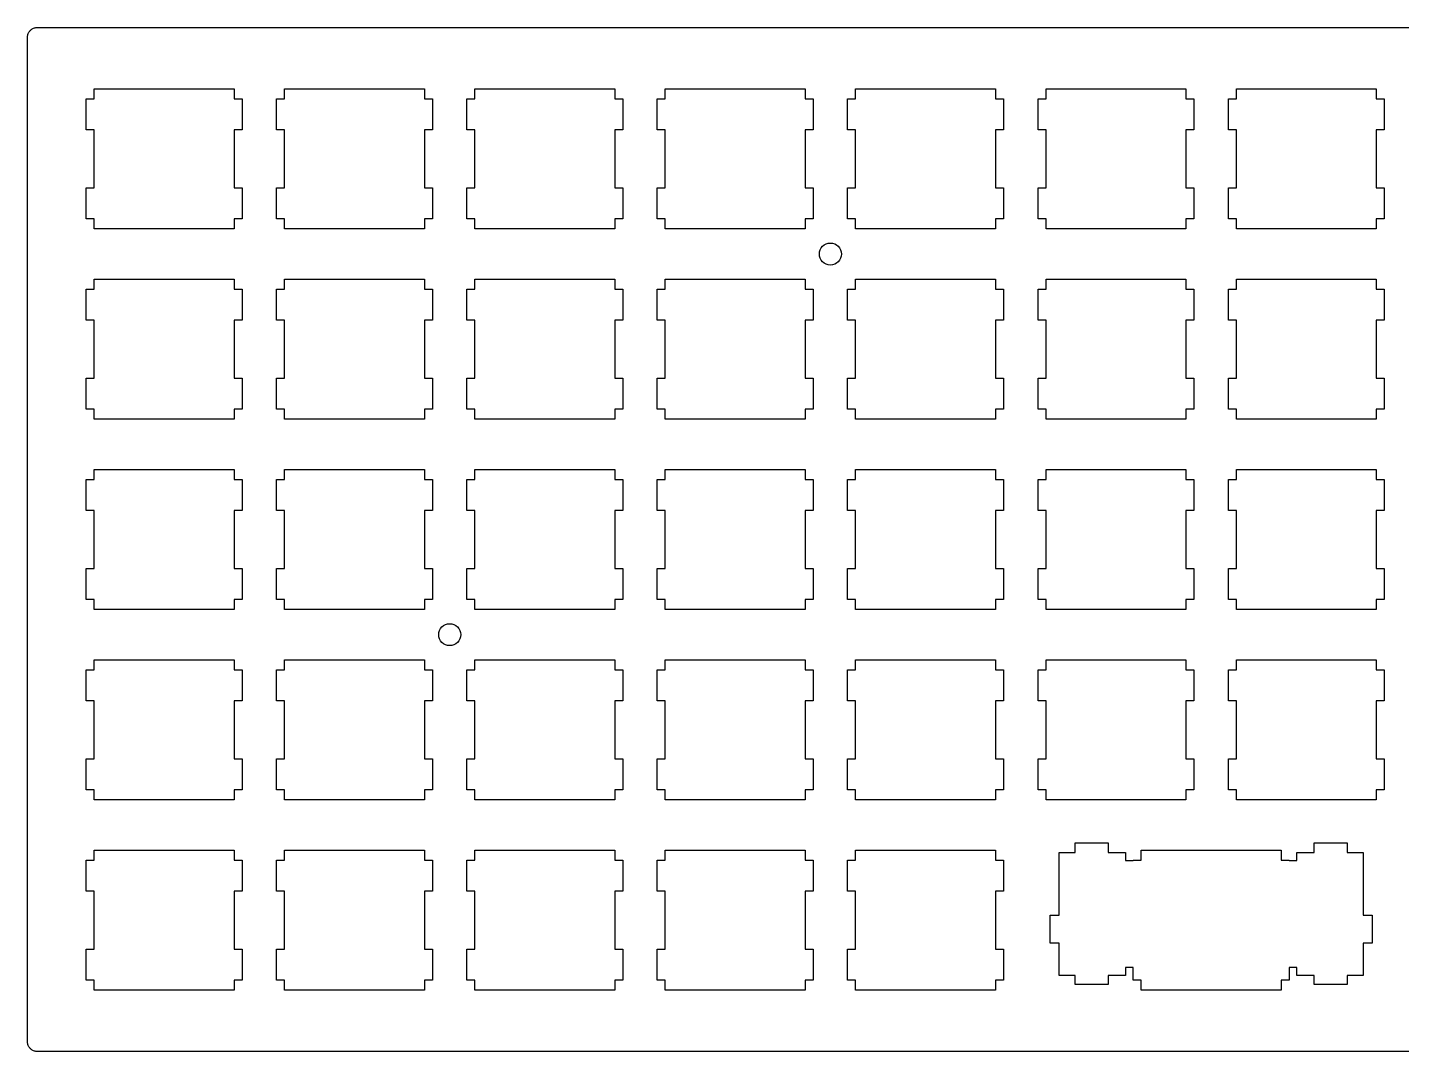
# Model space of a CAD drawing. Extents: x 0 to 275, y 0 to 103.
# Drawn here: x 0.1 to 137.6, y 0.1 to 102.6 of the extents above; entities that cross this region are included whole.
import ezdxf

# ---------------------------------------------------------------- set-up
doc = ezdxf.new("R2010")
doc.units = 0
doc.header["$MEASUREMENT"] = 0

msp = doc.modelspace()

# ---------------------------------------------------------------- linework, layer by layer
at = {"color": 0}
for p, q in [((0.096463, 101.672), (0.106109, 101.75)), ((0.106109, 101.75), (0.121267, 101.826)), ((0.121267, 101.826), (0.143316, 101.903)), ((0.143316, 101.903), (0.169499, 101.976)), ((0.169499, 101.976), (0.202572, 102.048)), ((0.202572, 102.048), (0.241157, 102.115)), ((0.241157, 102.115), (0.285254, 102.181)), ((0.285254, 102.181), (0.333485, 102.242)), ((0.333485, 102.242), (0.38723, 102.3)), ((0.38723, 102.3), (0.445107, 102.354)), ((0.445107, 102.354), (0.505739, 102.402)), ((0.505739, 102.402), (0.571885, 102.446)), ((0.571885, 102.446), (0.63941, 102.485)), ((0.63941, 102.485), (0.711069, 102.518)), ((0.711069, 102.518), (0.784105, 102.544)), ((0.784105, 102.544), (0.861275, 102.566)), ((0.861275, 102.566), (0.937066, 102.581)), ((0.937066, 102.581), (1.01562, 102.591)), ((1.01562, 102.591), (1.09416, 102.593)), ((1.09416, 102.593), (274.093, 102.593)), ((0.093707, 101.593), (0.096463, 101.672)), ((0.093707, 1.09416), (0.093707, 101.593)), ((6.76892, 95.443), (6.76892, 96.4434)), ((6.76892, 96.4434), (20.7684, 96.4434)), ((20.7684, 96.4434), (20.7684, 95.443)), ((25.8189, 95.443), (25.8189, 96.4434)), ((25.8189, 96.4434), (39.8184, 96.4434)), ((39.8184, 96.4434), (39.8184, 95.443)), ((44.8691, 95.443), (44.8691, 96.4434)), ((44.8691, 96.4434), (58.8684, 96.4434)), ((58.8684, 96.4434), (58.8684, 95.443)), ((63.9191, 95.443), (63.9191, 96.4434)), ((63.9191, 96.4434), (77.9184, 96.4434)), ((77.9184, 96.4434), (77.9184, 95.443)), ((82.9691, 95.443), (82.9691, 96.4434)), ((82.9691, 96.4434), (96.9684, 96.4434)), ((96.9684, 96.4434), (96.9684, 95.443)), ((102.019, 95.443), (102.019, 96.4434)), ((102.019, 96.4434), (116.018, 96.4434)), ((116.018, 96.4434), (116.018, 95.443)), ((121.069, 95.443), (121.069, 96.4434)), ((121.069, 96.4434), (135.068, 96.4434)), ((135.068, 96.4434), (135.068, 95.443)), ((5.96829, 92.3438), (5.96829, 95.443)), ((5.96829, 95.443), (6.76892, 95.443)), ((20.7684, 95.443), (21.569, 95.443)), ((21.569, 95.443), (21.569, 92.3438)), ((25.0183, 92.3438), (25.0183, 95.443)), ((25.0183, 95.443), (25.8189, 95.443)), ((39.8184, 95.443), (40.6192, 95.443)), ((40.6192, 95.443), (40.6192, 92.3438)), ((44.0683, 92.3438), (44.0683, 95.443)), ((44.0683, 95.443), (44.8691, 95.443)), ((58.8684, 95.443), (59.6692, 95.443)), ((59.6692, 95.443), (59.6692, 92.3438)), ((63.1183, 92.3438), (63.1183, 95.443)), ((63.1183, 95.443), (63.9191, 95.443)), ((77.9184, 95.443), (78.7192, 95.443)), ((78.7192, 95.443), (78.7192, 92.3438)), ((82.1683, 92.3438), (82.1683, 95.443)), ((82.1683, 95.443), (82.9691, 95.443)), ((96.9684, 95.443), (97.7692, 95.443)), ((97.7692, 95.443), (97.7692, 92.3438)), ((101.218, 92.3438), (101.218, 95.443)), ((101.218, 95.443), (102.019, 95.443)), ((116.018, 95.443), (116.819, 95.443)), ((116.819, 95.443), (116.819, 92.3438)), ((120.268, 92.3438), (120.268, 95.443)), ((120.268, 95.443), (121.069, 95.443)), ((135.068, 95.443), (135.869, 95.443)), ((135.869, 95.443), (135.869, 92.3438)), ((6.76892, 92.3438), (5.96829, 92.3438)), ((6.76892, 86.5434), (6.76892, 92.3438)), ((21.569, 92.3438), (20.7684, 92.3438)), ((20.7684, 92.3438), (20.7684, 86.5434)), ((25.8189, 92.3438), (25.0183, 92.3438)), ((25.8189, 86.5434), (25.8189, 92.3438)), ((40.6192, 92.3438), (39.8184, 92.3438)), ((39.8184, 92.3438), (39.8184, 86.5434)), ((44.8691, 92.3438), (44.0683, 92.3438)), ((44.8691, 86.5434), (44.8691, 92.3438)), ((59.6692, 92.3438), (58.8684, 92.3438)), ((58.8684, 92.3438), (58.8684, 86.5434)), ((63.9191, 92.3438), (63.1183, 92.3438)), ((63.9191, 86.5434), (63.9191, 92.3438)), ((78.7192, 92.3438), (77.9184, 92.3438)), ((77.9184, 92.3438), (77.9184, 86.5434)), ((82.9691, 92.3438), (82.1683, 92.3438)), ((82.9691, 86.5434), (82.9691, 92.3438)), ((97.7692, 92.3438), (96.9684, 92.3438)), ((96.9684, 92.3438), (96.9684, 86.5434)), ((102.019, 92.3438), (101.218, 92.3438)), ((102.019, 86.5434), (102.019, 92.3438)), ((116.819, 92.3438), (116.018, 92.3438)), ((116.018, 92.3438), (116.018, 86.5434)), ((121.069, 92.3438), (120.268, 92.3438)), ((121.069, 86.5434), (121.069, 92.3438)), ((135.869, 92.3438), (135.068, 92.3438)), ((135.068, 92.3438), (135.068, 86.5434)), ((5.96829, 83.4429), (5.96829, 86.5434)), ((5.96829, 86.5434), (6.76892, 86.5434)), ((20.7684, 86.5434), (21.569, 86.5434)), ((21.569, 86.5434), (21.569, 83.4429)), ((25.0183, 83.4429), (25.0183, 86.5434)), ((25.0183, 86.5434), (25.8189, 86.5434)), ((39.8184, 86.5434), (40.6192, 86.5434)), ((40.6192, 86.5434), (40.6192, 83.4429)), ((44.0683, 83.4429), (44.0683, 86.5434)), ((44.0683, 86.5434), (44.8691, 86.5434)), ((58.8684, 86.5434), (59.6692, 86.5434)), ((59.6692, 86.5434), (59.6692, 83.4429)), ((63.1183, 83.4429), (63.1183, 86.5434)), ((63.1183, 86.5434), (63.9191, 86.5434)), ((77.9184, 86.5434), (78.7192, 86.5434)), ((78.7192, 86.5434), (78.7192, 83.4429)), ((82.1683, 83.4429), (82.1683, 86.5434)), ((82.1683, 86.5434), (82.9691, 86.5434)), ((96.9684, 86.5434), (97.7692, 86.5434)), ((97.7692, 86.5434), (97.7692, 83.4429)), ((101.218, 83.4429), (101.218, 86.5434)), ((101.218, 86.5434), (102.019, 86.5434)), ((116.018, 86.5434), (116.819, 86.5434)), ((116.819, 86.5434), (116.819, 83.4429)), ((120.268, 83.4429), (120.268, 86.5434)), ((120.268, 86.5434), (121.069, 86.5434)), ((135.068, 86.5434), (135.869, 86.5434)), ((135.869, 86.5434), (135.869, 83.4429)), ((6.76892, 83.4429), (5.96829, 83.4429)), ((6.76892, 82.4438), (6.76892, 83.4429)), ((20.7684, 83.4429), (20.7684, 82.4438)), ((21.569, 83.4429), (20.7684, 83.4429)), ((25.8189, 83.4429), (25.0183, 83.4429)), ((25.8189, 82.4438), (25.8189, 83.4429)), ((39.8184, 83.4429), (39.8184, 82.4438)), ((40.6192, 83.4429), (39.8184, 83.4429)), ((44.8691, 83.4429), (44.0683, 83.4429)), ((44.8691, 82.4438), (44.8691, 83.4429)), ((58.8684, 83.4429), (58.8684, 82.4438)), ((59.6692, 83.4429), (58.8684, 83.4429)), ((63.9191, 83.4429), (63.1183, 83.4429)), ((63.9191, 82.4438), (63.9191, 83.4429)), ((77.9184, 83.4429), (77.9184, 82.4438)), ((78.7192, 83.4429), (77.9184, 83.4429)), ((82.9691, 83.4429), (82.1683, 83.4429)), ((82.9691, 82.4438), (82.9691, 83.4429)), ((96.9684, 83.4429), (96.9684, 82.4438)), ((97.7692, 83.4429), (96.9684, 83.4429)), ((102.019, 83.4429), (101.218, 83.4429)), ((102.019, 82.4438), (102.019, 83.4429)), ((116.018, 83.4429), (116.018, 82.4438)), ((116.819, 83.4429), (116.018, 83.4429)), ((121.069, 83.4429), (120.268, 83.4429)), ((121.069, 82.4438), (121.069, 83.4429)), ((135.068, 83.4429), (135.068, 82.4438)), ((135.869, 83.4429), (135.068, 83.4429)), ((20.7684, 82.4438), (6.76892, 82.4438)), ((39.8184, 82.4438), (25.8189, 82.4438)), ((58.8684, 82.4438), (44.8691, 82.4438)), ((77.9184, 82.4438), (63.9191, 82.4438)), ((96.9684, 82.4438), (82.9691, 82.4438)), ((116.018, 82.4438), (102.019, 82.4438)), ((135.068, 82.4438), (121.069, 82.4438)), ((6.76892, 76.393), (6.76892, 77.3934)), ((6.76892, 77.3934), (20.7684, 77.3934)), ((20.7684, 77.3934), (20.7684, 76.393)), ((25.8189, 76.393), (25.8189, 77.3934)), ((25.8189, 77.3934), (39.8184, 77.3934)), ((39.8184, 77.3934), (39.8184, 76.393)), ((44.8691, 76.393), (44.8691, 77.3934)), ((44.8691, 77.3934), (58.8684, 77.3934)), ((58.8684, 77.3934), (58.8684, 76.393)), ((63.9191, 76.393), (63.9191, 77.3934)), ((63.9191, 77.3934), (77.9184, 77.3934)), ((77.9184, 77.3934), (77.9184, 76.393)), ((82.9691, 76.393), (82.9691, 77.3934)), ((82.9691, 77.3934), (96.9684, 77.3934)), ((96.9684, 77.3934), (96.9684, 76.393)), ((102.019, 76.393), (102.019, 77.3934)), ((102.019, 77.3934), (116.018, 77.3934)), ((116.018, 77.3934), (116.018, 76.393)), ((121.069, 76.393), (121.069, 77.3934)), ((121.069, 77.3934), (135.068, 77.3934)), ((135.068, 77.3934), (135.068, 76.393)), ((5.96829, 73.2938), (5.96829, 76.393)), ((5.96829, 76.393), (6.76892, 76.393)), ((20.7684, 76.393), (21.569, 76.393)), ((21.569, 76.393), (21.569, 73.2938)), ((25.0183, 73.2938), (25.0183, 76.393)), ((25.0183, 76.393), (25.8189, 76.393)), ((39.8184, 76.393), (40.6192, 76.393)), ((40.6192, 76.393), (40.6192, 73.2938)), ((44.0683, 73.2938), (44.0683, 76.393)), ((44.0683, 76.393), (44.8691, 76.393)), ((58.8684, 76.393), (59.6692, 76.393)), ((59.6692, 76.393), (59.6692, 73.2938)), ((63.1183, 73.2938), (63.1183, 76.393)), ((63.1183, 76.393), (63.9191, 76.393)), ((77.9184, 76.393), (78.7192, 76.393)), ((78.7192, 76.393), (78.7192, 73.2938)), ((82.1683, 73.2938), (82.1683, 76.393)), ((82.1683, 76.393), (82.9691, 76.393)), ((96.9684, 76.393), (97.7692, 76.393)), ((97.7692, 76.393), (97.7692, 73.2938)), ((101.218, 73.2938), (101.218, 76.393)), ((101.218, 76.393), (102.019, 76.393)), ((116.018, 76.393), (116.819, 76.393)), ((116.819, 76.393), (116.819, 73.2938)), ((120.268, 73.2938), (120.268, 76.393)), ((120.268, 76.393), (121.069, 76.393)), ((135.068, 76.393), (135.869, 76.393)), ((135.869, 76.393), (135.869, 73.2938)), ((6.76892, 73.2938), (5.96829, 73.2938)), ((6.76892, 67.4934), (6.76892, 73.2938)), ((21.569, 73.2938), (20.7684, 73.2938)), ((20.7684, 73.2938), (20.7684, 67.4934)), ((25.8189, 73.2938), (25.0183, 73.2938)), ((25.8189, 67.4934), (25.8189, 73.2938)), ((40.6192, 73.2938), (39.8184, 73.2938)), ((39.8184, 73.2938), (39.8184, 67.4934)), ((44.8691, 73.2938), (44.0683, 73.2938)), ((44.8691, 67.4934), (44.8691, 73.2938)), ((59.6692, 73.2938), (58.8684, 73.2938)), ((58.8684, 73.2938), (58.8684, 67.4934)), ((63.9191, 73.2938), (63.1183, 73.2938)), ((63.9191, 67.4934), (63.9191, 73.2938)), ((78.7192, 73.2938), (77.9184, 73.2938)), ((77.9184, 73.2938), (77.9184, 67.4934)), ((82.9691, 73.2938), (82.1683, 73.2938)), ((82.9691, 67.4934), (82.9691, 73.2938)), ((97.7692, 73.2938), (96.9684, 73.2938)), ((96.9684, 73.2938), (96.9684, 67.4934)), ((102.019, 73.2938), (101.218, 73.2938)), ((102.019, 67.4934), (102.019, 73.2938)), ((116.819, 73.2938), (116.018, 73.2938)), ((116.018, 73.2938), (116.018, 67.4934)), ((121.069, 73.2938), (120.268, 73.2938)), ((121.069, 67.4934), (121.069, 73.2938)), ((135.869, 73.2938), (135.068, 73.2938)), ((135.068, 73.2938), (135.068, 67.4934)), ((5.96829, 64.3929), (5.96829, 67.4934)), ((5.96829, 67.4934), (6.76892, 67.4934)), ((20.7684, 67.4934), (21.569, 67.4934)), ((21.569, 67.4934), (21.569, 64.3929)), ((25.0183, 64.3929), (25.0183, 67.4934)), ((25.0183, 67.4934), (25.8189, 67.4934)), ((39.8184, 67.4934), (40.6192, 67.4934)), ((40.6192, 67.4934), (40.6192, 64.3929)), ((44.0683, 64.3929), (44.0683, 67.4934)), ((44.0683, 67.4934), (44.8691, 67.4934)), ((58.8684, 67.4934), (59.6692, 67.4934)), ((59.6692, 67.4934), (59.6692, 64.3929)), ((63.1183, 64.3929), (63.1183, 67.4934)), ((63.1183, 67.4934), (63.9191, 67.4934)), ((77.9184, 67.4934), (78.7192, 67.4934)), ((78.7192, 67.4934), (78.7192, 64.3929)), ((82.1683, 64.3929), (82.1683, 67.4934)), ((82.1683, 67.4934), (82.9691, 67.4934)), ((96.9684, 67.4934), (97.7692, 67.4934)), ((97.7692, 67.4934), (97.7692, 64.3929)), ((101.218, 64.3929), (101.218, 67.4934)), ((101.218, 67.4934), (102.019, 67.4934)), ((116.018, 67.4934), (116.819, 67.4934)), ((116.819, 67.4934), (116.819, 64.3929)), ((120.268, 64.3929), (120.268, 67.4934)), ((120.268, 67.4934), (121.069, 67.4934)), ((135.068, 67.4934), (135.869, 67.4934)), ((135.869, 67.4934), (135.869, 64.3929)), ((6.76892, 64.3929), (5.96829, 64.3929)), ((6.76892, 63.3938), (6.76892, 64.3929)), ((20.7684, 63.3938), (6.76892, 63.3938)), ((20.7684, 64.3929), (20.7684, 63.3938)), ((21.569, 64.3929), (20.7684, 64.3929)), ((25.8189, 64.3929), (25.0183, 64.3929)), ((25.8189, 63.3938), (25.8189, 64.3929)), ((39.8184, 63.3938), (25.8189, 63.3938)), ((39.8184, 64.3929), (39.8184, 63.3938)), ((40.6192, 64.3929), (39.8184, 64.3929)), ((44.8691, 64.3929), (44.0683, 64.3929)), ((44.8691, 63.3938), (44.8691, 64.3929)), ((58.8684, 63.3938), (44.8691, 63.3938)), ((58.8684, 64.3929), (58.8684, 63.3938)), ((59.6692, 64.3929), (58.8684, 64.3929)), ((63.9191, 64.3929), (63.1183, 64.3929)), ((63.9191, 63.3938), (63.9191, 64.3929)), ((77.9184, 63.3938), (63.9191, 63.3938)), ((77.9184, 64.3929), (77.9184, 63.3938)), ((78.7192, 64.3929), (77.9184, 64.3929)), ((82.9691, 64.3929), (82.1683, 64.3929)), ((82.9691, 63.3938), (82.9691, 64.3929)), ((96.9684, 63.3938), (82.9691, 63.3938)), ((96.9684, 64.3929), (96.9684, 63.3938)), ((97.7692, 64.3929), (96.9684, 64.3929)), ((102.019, 64.3929), (101.218, 64.3929)), ((102.019, 63.3938), (102.019, 64.3929)), ((116.018, 63.3938), (102.019, 63.3938)), ((116.018, 64.3929), (116.018, 63.3938)), ((116.819, 64.3929), (116.018, 64.3929)), ((121.069, 64.3929), (120.268, 64.3929)), ((121.069, 63.3938), (121.069, 64.3929)), ((135.068, 63.3938), (121.069, 63.3938)), ((135.068, 64.3929), (135.068, 63.3938)), ((135.869, 64.3929), (135.068, 64.3929)), ((6.76892, 57.343), (6.76892, 58.3434)), ((6.76892, 58.3434), (20.7684, 58.3434)), ((20.7684, 58.3434), (20.7684, 57.343)), ((25.8189, 57.343), (25.8189, 58.3434)), ((25.8189, 58.3434), (39.8184, 58.3434)), ((39.8184, 58.3434), (39.8184, 57.343)), ((44.8691, 57.343), (44.8691, 58.3434)), ((44.8691, 58.3434), (58.8684, 58.3434)), ((58.8684, 58.3434), (58.8684, 57.343)), ((63.9191, 57.343), (63.9191, 58.3434)), ((63.9191, 58.3434), (77.9184, 58.3434)), ((77.9184, 58.3434), (77.9184, 57.343)), ((82.9691, 57.343), (82.9691, 58.3434)), ((82.9691, 58.3434), (96.9684, 58.3434)), ((96.9684, 58.3434), (96.9684, 57.343)), ((102.019, 57.343), (102.019, 58.3434)), ((102.019, 58.3434), (116.018, 58.3434)), ((116.018, 58.3434), (116.018, 57.343)), ((121.069, 57.343), (121.069, 58.3434)), ((121.069, 58.3434), (135.068, 58.3434)), ((135.068, 58.3434), (135.068, 57.343)), ((5.96829, 54.2438), (5.96829, 57.343)), ((5.96829, 57.343), (6.76892, 57.343)), ((20.7684, 57.343), (21.569, 57.343)), ((21.569, 57.343), (21.569, 54.2438)), ((25.0183, 54.2438), (25.0183, 57.343)), ((25.0183, 57.343), (25.8189, 57.343)), ((39.8184, 57.343), (40.6192, 57.343)), ((40.6192, 57.343), (40.6192, 54.2438)), ((44.0683, 54.2438), (44.0683, 57.343)), ((44.0683, 57.343), (44.8691, 57.343)), ((58.8684, 57.343), (59.6692, 57.343)), ((59.6692, 57.343), (59.6692, 54.2438)), ((63.1183, 54.2438), (63.1183, 57.343)), ((63.1183, 57.343), (63.9191, 57.343)), ((77.9184, 57.343), (78.7192, 57.343)), ((78.7192, 57.343), (78.7192, 54.2438)), ((82.1683, 54.2438), (82.1683, 57.343)), ((82.1683, 57.343), (82.9691, 57.343)), ((96.9684, 57.343), (97.7692, 57.343)), ((97.7692, 57.343), (97.7692, 54.2438)), ((101.218, 54.2438), (101.218, 57.343)), ((101.218, 57.343), (102.019, 57.343)), ((116.018, 57.343), (116.819, 57.343)), ((116.819, 57.343), (116.819, 54.2438)), ((120.268, 54.2438), (120.268, 57.343)), ((120.268, 57.343), (121.069, 57.343)), ((135.068, 57.343), (135.869, 57.343)), ((135.869, 57.343), (135.869, 54.2438)), ((6.76892, 54.2438), (5.96829, 54.2438)), ((6.76892, 48.4434), (6.76892, 54.2438)), ((21.569, 54.2438), (20.7684, 54.2438)), ((20.7684, 54.2438), (20.7684, 48.4434)), ((25.8189, 54.2438), (25.0183, 54.2438)), ((25.8189, 48.4434), (25.8189, 54.2438)), ((40.6192, 54.2438), (39.8184, 54.2438)), ((39.8184, 54.2438), (39.8184, 48.4434)), ((44.8691, 54.2438), (44.0683, 54.2438)), ((44.8691, 48.4434), (44.8691, 54.2438)), ((59.6692, 54.2438), (58.8684, 54.2438)), ((58.8684, 54.2438), (58.8684, 48.4434)), ((63.9191, 54.2438), (63.1183, 54.2438)), ((63.9191, 48.4434), (63.9191, 54.2438)), ((78.7192, 54.2438), (77.9184, 54.2438)), ((77.9184, 54.2438), (77.9184, 48.4434)), ((82.9691, 54.2438), (82.1683, 54.2438)), ((82.9691, 48.4434), (82.9691, 54.2438)), ((97.7692, 54.2438), (96.9684, 54.2438)), ((96.9684, 54.2438), (96.9684, 48.4434)), ((102.019, 54.2438), (101.218, 54.2438)), ((102.019, 48.4434), (102.019, 54.2438)), ((116.819, 54.2438), (116.018, 54.2438)), ((116.018, 54.2438), (116.018, 48.4434)), ((121.069, 54.2438), (120.268, 54.2438)), ((121.069, 48.4434), (121.069, 54.2438)), ((135.869, 54.2438), (135.068, 54.2438)), ((135.068, 54.2438), (135.068, 48.4434)), ((5.96829, 45.3429), (5.96829, 48.4434)), ((5.96829, 48.4434), (6.76892, 48.4434)), ((20.7684, 48.4434), (21.569, 48.4434)), ((21.569, 48.4434), (21.569, 45.3429)), ((25.0183, 45.3429), (25.0183, 48.4434)), ((25.0183, 48.4434), (25.8189, 48.4434)), ((39.8184, 48.4434), (40.6192, 48.4434)), ((40.6192, 48.4434), (40.6192, 45.3429)), ((44.0683, 45.3429), (44.0683, 48.4434)), ((44.0683, 48.4434), (44.8691, 48.4434)), ((58.8684, 48.4434), (59.6692, 48.4434)), ((59.6692, 48.4434), (59.6692, 45.3429)), ((63.1183, 45.3429), (63.1183, 48.4434)), ((63.1183, 48.4434), (63.9191, 48.4434)), ((77.9184, 48.4434), (78.7192, 48.4434)), ((78.7192, 48.4434), (78.7192, 45.3429)), ((82.1683, 45.3429), (82.1683, 48.4434)), ((82.1683, 48.4434), (82.9691, 48.4434)), ((96.9684, 48.4434), (97.7692, 48.4434)), ((97.7692, 48.4434), (97.7692, 45.3429)), ((101.218, 45.3429), (101.218, 48.4434)), ((101.218, 48.4434), (102.019, 48.4434)), ((116.018, 48.4434), (116.819, 48.4434)), ((116.819, 48.4434), (116.819, 45.3429)), ((120.268, 45.3429), (120.268, 48.4434)), ((120.268, 48.4434), (121.069, 48.4434)), ((135.068, 48.4434), (135.869, 48.4434)), ((135.869, 48.4434), (135.869, 45.3429)), ((6.76892, 45.3429), (5.96829, 45.3429)), ((6.76892, 44.3438), (6.76892, 45.3429)), ((20.7684, 44.3438), (6.76892, 44.3438)), ((20.7684, 45.3429), (20.7684, 44.3438)), ((21.569, 45.3429), (20.7684, 45.3429)), ((25.8189, 45.3429), (25.0183, 45.3429)), ((25.8189, 44.3438), (25.8189, 45.3429)), ((39.8184, 44.3438), (25.8189, 44.3438)), ((39.8184, 45.3429), (39.8184, 44.3438)), ((40.6192, 45.3429), (39.8184, 45.3429)), ((44.8691, 45.3429), (44.0683, 45.3429)), ((44.8691, 44.3438), (44.8691, 45.3429)), ((58.8684, 44.3438), (44.8691, 44.3438)), ((58.8684, 45.3429), (58.8684, 44.3438)), ((59.6692, 45.3429), (58.8684, 45.3429)), ((63.9191, 45.3429), (63.1183, 45.3429)), ((63.9191, 44.3438), (63.9191, 45.3429)), ((77.9184, 44.3438), (63.9191, 44.3438)), ((77.9184, 45.3429), (77.9184, 44.3438)), ((78.7192, 45.3429), (77.9184, 45.3429)), ((82.9691, 45.3429), (82.1683, 45.3429)), ((82.9691, 44.3438), (82.9691, 45.3429)), ((96.9684, 44.3438), (82.9691, 44.3438)), ((96.9684, 45.3429), (96.9684, 44.3438)), ((97.7692, 45.3429), (96.9684, 45.3429)), ((102.019, 45.3429), (101.218, 45.3429)), ((102.019, 44.3438), (102.019, 45.3429)), ((116.018, 44.3438), (102.019, 44.3438)), ((116.018, 45.3429), (116.018, 44.3438)), ((116.819, 45.3429), (116.018, 45.3429)), ((121.069, 45.3429), (120.268, 45.3429)), ((121.069, 44.3438), (121.069, 45.3429)), ((135.068, 44.3438), (121.069, 44.3438)), ((135.068, 45.3429), (135.068, 44.3438)), ((135.869, 45.3429), (135.068, 45.3429)), ((6.76892, 38.293), (6.76892, 39.2934)), ((6.76892, 39.2934), (20.7684, 39.2934)), ((20.7684, 39.2934), (20.7684, 38.293)), ((25.8189, 38.293), (25.8189, 39.2934)), ((25.8189, 39.2934), (39.8184, 39.2934)), ((39.8184, 39.2934), (39.8184, 38.293)), ((44.8691, 38.293), (44.8691, 39.2934)), ((44.8691, 39.2934), (58.8684, 39.2934)), ((58.8684, 39.2934), (58.8684, 38.293)), ((63.9191, 38.293), (63.9191, 39.2934)), ((63.9191, 39.2934), (77.9184, 39.2934)), ((77.9184, 39.2934), (77.9184, 38.293)), ((82.9691, 38.293), (82.9691, 39.2934)), ((82.9691, 39.2934), (96.9684, 39.2934)), ((96.9684, 39.2934), (96.9684, 38.293)), ((102.019, 38.293), (102.019, 39.2934)), ((102.019, 39.2934), (116.018, 39.2934)), ((116.018, 39.2934), (116.018, 38.293)), ((121.069, 38.293), (121.069, 39.2934)), ((121.069, 39.2934), (135.068, 39.2934)), ((135.068, 39.2934), (135.068, 38.293)), ((5.96829, 35.1937), (5.96829, 38.293)), ((5.96829, 38.293), (6.76892, 38.293)), ((20.7684, 38.293), (21.569, 38.293)), ((21.569, 38.293), (21.569, 35.1937)), ((25.0183, 35.1937), (25.0183, 38.293)), ((25.0183, 38.293), (25.8189, 38.293)), ((39.8184, 38.293), (40.6192, 38.293)), ((40.6192, 38.293), (40.6192, 35.1937)), ((44.0683, 35.1937), (44.0683, 38.293)), ((44.0683, 38.293), (44.8691, 38.293)), ((58.8684, 38.293), (59.6692, 38.293)), ((59.6692, 38.293), (59.6692, 35.1937)), ((63.1183, 35.1937), (63.1183, 38.293)), ((63.1183, 38.293), (63.9191, 38.293)), ((77.9184, 38.293), (78.7192, 38.293)), ((78.7192, 38.293), (78.7192, 35.1937)), ((82.1683, 35.1937), (82.1683, 38.293)), ((82.1683, 38.293), (82.9691, 38.293)), ((96.9684, 38.293), (97.7692, 38.293)), ((97.7692, 38.293), (97.7692, 35.1937)), ((101.218, 35.1937), (101.218, 38.293)), ((101.218, 38.293), (102.019, 38.293)), ((116.018, 38.293), (116.819, 38.293)), ((116.819, 38.293), (116.819, 35.1937)), ((120.268, 35.1937), (120.268, 38.293)), ((120.268, 38.293), (121.069, 38.293)), ((135.068, 38.293), (135.869, 38.293)), ((135.869, 38.293), (135.869, 35.1937)), ((6.76892, 35.1937), (5.96829, 35.1937)), ((6.76892, 29.3935), (6.76892, 35.1937)), ((21.569, 35.1937), (20.7684, 35.1937)), ((20.7684, 35.1937), (20.7684, 29.3935)), ((25.8189, 35.1937), (25.0183, 35.1937)), ((25.8189, 29.3935), (25.8189, 35.1937)), ((40.6192, 35.1937), (39.8184, 35.1937)), ((39.8184, 35.1937), (39.8184, 29.3935)), ((44.8691, 35.1937), (44.0683, 35.1937)), ((44.8691, 29.3935), (44.8691, 35.1937)), ((59.6692, 35.1937), (58.8684, 35.1937)), ((58.8684, 35.1937), (58.8684, 29.3935)), ((63.9191, 35.1937), (63.1183, 35.1937)), ((63.9191, 29.3935), (63.9191, 35.1937)), ((78.7192, 35.1937), (77.9184, 35.1937)), ((77.9184, 35.1937), (77.9184, 29.3935)), ((82.9691, 35.1937), (82.1683, 35.1937)), ((82.9691, 29.3935), (82.9691, 35.1937)), ((97.7692, 35.1937), (96.9684, 35.1937)), ((96.9684, 35.1937), (96.9684, 29.3935)), ((102.019, 35.1937), (101.218, 35.1937)), ((102.019, 29.3935), (102.019, 35.1937)), ((116.819, 35.1937), (116.018, 35.1937)), ((116.018, 35.1937), (116.018, 29.3935)), ((121.069, 35.1937), (120.268, 35.1937)), ((121.069, 29.3935), (121.069, 35.1937)), ((135.869, 35.1937), (135.068, 35.1937)), ((135.068, 35.1937), (135.068, 29.3935)), ((5.96829, 26.293), (5.96829, 29.3935)), ((5.96829, 29.3935), (6.76892, 29.3935)), ((20.7684, 29.3935), (21.569, 29.3935)), ((21.569, 29.3935), (21.569, 26.293)), ((25.0183, 26.293), (25.0183, 29.3935)), ((25.0183, 29.3935), (25.8189, 29.3935)), ((39.8184, 29.3935), (40.6192, 29.3935)), ((40.6192, 29.3935), (40.6192, 26.293)), ((44.0683, 26.293), (44.0683, 29.3935)), ((44.0683, 29.3935), (44.8691, 29.3935)), ((58.8684, 29.3935), (59.6692, 29.3935)), ((59.6692, 29.3935), (59.6692, 26.293)), ((63.1183, 26.293), (63.1183, 29.3935)), ((63.1183, 29.3935), (63.9191, 29.3935)), ((77.9184, 29.3935), (78.7192, 29.3935)), ((78.7192, 29.3935), (78.7192, 26.293)), ((82.1683, 26.293), (82.1683, 29.3935)), ((82.1683, 29.3935), (82.9691, 29.3935)), ((96.9684, 29.3935), (97.7692, 29.3935)), ((97.7692, 29.3935), (97.7692, 26.293)), ((101.218, 26.293), (101.218, 29.3935)), ((101.218, 29.3935), (102.019, 29.3935)), ((116.018, 29.3935), (116.819, 29.3935)), ((116.819, 29.3935), (116.819, 26.293)), ((120.268, 26.293), (120.268, 29.3935)), ((120.268, 29.3935), (121.069, 29.3935)), ((135.068, 29.3935), (135.869, 29.3935)), ((135.869, 29.3935), (135.869, 26.293)), ((6.76892, 26.293), (5.96829, 26.293)), ((6.76892, 25.2939), (6.76892, 26.293)), ((20.7684, 26.293), (20.7684, 25.2939)), ((21.569, 26.293), (20.7684, 26.293)), ((25.8189, 26.293), (25.0183, 26.293)), ((25.8189, 25.2939), (25.8189, 26.293)), ((39.8184, 26.293), (39.8184, 25.2939)), ((40.6192, 26.293), (39.8184, 26.293)), ((44.8691, 26.293), (44.0683, 26.293)), ((44.8691, 25.2939), (44.8691, 26.293)), ((58.8684, 26.293), (58.8684, 25.2939)), ((59.6692, 26.293), (58.8684, 26.293)), ((63.9191, 26.293), (63.1183, 26.293)), ((63.9191, 25.2939), (63.9191, 26.293)), ((77.9184, 26.293), (77.9184, 25.2939)), ((78.7192, 26.293), (77.9184, 26.293)), ((82.9691, 26.293), (82.1683, 26.293)), ((82.9691, 25.2939), (82.9691, 26.293)), ((96.9684, 26.293), (96.9684, 25.2939)), ((97.7692, 26.293), (96.9684, 26.293)), ((102.019, 26.293), (101.218, 26.293)), ((102.019, 25.2939), (102.019, 26.293)), ((116.018, 26.293), (116.018, 25.2939)), ((116.819, 26.293), (116.018, 26.293)), ((121.069, 26.293), (120.268, 26.293)), ((121.069, 25.2939), (121.069, 26.293)), ((135.068, 26.293), (135.068, 25.2939)), ((135.869, 26.293), (135.068, 26.293)), ((20.7684, 25.2939), (6.76892, 25.2939)), ((39.8184, 25.2939), (25.8189, 25.2939)), ((58.8684, 25.2939), (44.8691, 25.2939)), ((77.9184, 25.2939), (63.9191, 25.2939)), ((96.9684, 25.2939), (82.9691, 25.2939)), ((116.018, 25.2939), (102.019, 25.2939)), ((135.068, 25.2939), (121.069, 25.2939)), ((104.94325, 20.01185), (104.94325, 20.99303)), ((104.94325, 20.99303), (108.24325, 20.99303)), ((108.24325, 20.99303), (108.24325, 20.01185)), ((128.84325, 20.01185), (128.84325, 20.99303)), ((128.84325, 20.99303), (132.14425, 20.99303)), ((132.14425, 20.99303), (132.14425, 20.01185)), ((6.76892, 19.2429), (6.76892, 20.2434)), ((6.76892, 20.2434), (20.7684, 20.2434)), ((20.7684, 20.2434), (20.7684, 19.2429)), ((25.8189, 19.2429), (25.8189, 20.2434)), ((25.8189, 20.2434), (39.8184, 20.2434)), ((39.8184, 20.2434), (39.8184, 19.2429)), ((44.8691, 19.2429), (44.8691, 20.2434)), ((44.8691, 20.2434), (58.8684, 20.2434)), ((58.8684, 20.2434), (58.8684, 19.2429)), ((63.9191, 19.2429), (63.9191, 20.2434)), ((63.9191, 20.2434), (77.9184, 20.2434)), ((77.9184, 20.2434), (77.9184, 19.2429)), ((82.9691, 19.2429), (82.9691, 20.2434)), ((82.9691, 20.2434), (96.9684, 20.2434)), ((96.9684, 20.2434), (96.9684, 19.2429)), ((103.31825, 13.74179), (103.31825, 20.01185)), ((103.31825, 20.01185), (104.94325, 20.01185)), ((108.24325, 20.01185), (109.96825, 20.01185)), ((109.96825, 20.01185), (109.96825, 19.2126)), ((111.54425, 19.2429), (111.54425, 20.24201)), ((111.54425, 20.24201), (125.54325, 20.24201)), ((125.54325, 20.24201), (125.54325, 19.2429)), ((127.11825, 19.2126), (127.11825, 20.01185)), ((127.11825, 20.01185), (128.84325, 20.01185)), ((132.14425, 20.01185), (133.76925, 20.01185)), ((133.76925, 20.01185), (133.76925, 13.74179)), ((5.96829, 16.1437), (5.96829, 19.2429)), ((5.96829, 19.2429), (6.76892, 19.2429)), ((20.7684, 19.2429), (21.569, 19.2429)), ((21.569, 19.2429), (21.569, 16.1437)), ((25.0183, 16.1437), (25.0183, 19.2429)), ((25.0183, 19.2429), (25.8189, 19.2429)), ((39.8184, 19.2429), (40.6192, 19.2429)), ((40.6192, 19.2429), (40.6192, 16.1437)), ((44.0683, 16.1437), (44.0683, 19.2429)), ((44.0683, 19.2429), (44.8691, 19.2429)), ((58.8684, 19.2429), (59.6692, 19.2429)), ((59.6692, 19.2429), (59.6692, 16.1437)), ((63.1183, 16.1437), (63.1183, 19.2429)), ((63.1183, 19.2429), (63.9191, 19.2429)), ((77.9184, 19.2429), (78.7192, 19.2429)), ((78.7192, 19.2429), (78.7192, 16.1437)), ((82.1683, 16.1437), (82.1683, 19.2429)), ((82.1683, 19.2429), (82.9691, 19.2429)), ((96.9684, 19.2429), (97.7692, 19.2429)), ((97.7692, 19.2429), (97.7692, 16.1437)), ((109.96825, 19.2126), (110.74325, 19.2126)), ((110.74325, 19.2126), (110.74325, 19.2429)), ((110.74325, 19.2429), (111.54425, 19.2429)), ((125.54325, 19.2429), (126.34425, 19.2429)), ((126.34425, 19.2429), (126.34425, 19.2126)), ((126.34425, 19.2126), (127.11825, 19.2126)), ((6.76892, 16.1437), (5.96829, 16.1437)), ((6.76892, 10.3436), (6.76892, 16.1437)), ((21.569, 16.1437), (20.7684, 16.1437)), ((20.7684, 16.1437), (20.7684, 10.3436)), ((25.8189, 16.1437), (25.0183, 16.1437)), ((25.8189, 10.3436), (25.8189, 16.1437)), ((40.6192, 16.1437), (39.8184, 16.1437)), ((39.8184, 16.1437), (39.8184, 10.3436)), ((44.8691, 16.1437), (44.0683, 16.1437)), ((44.8691, 10.3436), (44.8691, 16.1437)), ((59.6692, 16.1437), (58.8684, 16.1437)), ((58.8684, 16.1437), (58.8684, 10.3436)), ((63.9191, 16.1437), (63.1183, 16.1437)), ((63.9191, 10.3436), (63.9191, 16.1437)), ((78.7192, 16.1437), (77.9184, 16.1437)), ((77.9184, 16.1437), (77.9184, 10.3436)), ((82.9691, 16.1437), (82.1683, 16.1437)), ((82.9691, 10.3436), (82.9691, 16.1437)), ((97.7692, 16.1437), (96.9684, 16.1437)), ((96.9684, 16.1437), (96.9684, 10.3436)), ((102.44325, 10.94299), (102.44325, 13.74179)), ((102.44325, 13.74179), (103.31825, 13.74179)), ((133.76925, 13.74179), (134.64425, 13.74179)), ((134.64425, 13.74179), (134.64425, 10.94299)), ((5.96829, 7.24299), (5.96829, 10.3436)), ((5.96829, 10.3436), (6.76892, 10.3436)), ((20.7684, 10.3436), (21.569, 10.3436)), ((21.569, 10.3436), (21.569, 7.24299)), ((25.0183, 7.24299), (25.0183, 10.3436)), ((25.0183, 10.3436), (25.8189, 10.3436)), ((39.8184, 10.3436), (40.6192, 10.3436)), ((40.6192, 10.3436), (40.6192, 7.24299)), ((44.0683, 7.24299), (44.0683, 10.3436)), ((44.0683, 10.3436), (44.8691, 10.3436)), ((58.8684, 10.3436), (59.6692, 10.3436)), ((59.6692, 10.3436), (59.6692, 7.24299)), ((63.1183, 7.24299), (63.1183, 10.3436)), ((63.1183, 10.3436), (63.9191, 10.3436)), ((77.9184, 10.3436), (78.7192, 10.3436)), ((78.7192, 10.3436), (78.7192, 7.24299)), ((82.1683, 7.24299), (82.1683, 10.3436)), ((82.1683, 10.3436), (82.9691, 10.3436)), ((96.9684, 10.3436), (97.7692, 10.3436)), ((97.7692, 10.3436), (97.7692, 7.24299)), ((103.31825, 10.94299), (102.44325, 10.94299)), ((103.31825, 7.71289), (103.31825, 10.94299)), ((134.64425, 10.94299), (133.76925, 10.94299)), ((133.76925, 10.94299), (133.76925, 7.71289)), ((110.74325, 8.51219), (109.96825, 8.51219)), ((109.96825, 8.51219), (109.96825, 7.71289)), ((110.74325, 7.24299), (110.74325, 8.51219)), ((127.11825, 8.51219), (126.34425, 8.51219)), ((126.34425, 8.51219), (126.34425, 7.24299)), ((127.11825, 7.71289), (127.11825, 8.51219)), ((6.76892, 7.24299), (5.96829, 7.24299)), ((6.76892, 6.24388), (6.76892, 7.24299)), ((20.7684, 7.24299), (20.7684, 6.24388)), ((21.569, 7.24299), (20.7684, 7.24299)), ((25.8189, 7.24299), (25.0183, 7.24299)), ((25.8189, 6.24388), (25.8189, 7.24299)), ((39.8184, 7.24299), (39.8184, 6.24388)), ((40.6192, 7.24299), (39.8184, 7.24299)), ((44.8691, 7.24299), (44.0683, 7.24299)), ((44.8691, 6.24388), (44.8691, 7.24299)), ((58.8684, 7.24299), (58.8684, 6.24388)), ((59.6692, 7.24299), (58.8684, 7.24299)), ((63.9191, 7.24299), (63.1183, 7.24299)), ((63.9191, 6.24388), (63.9191, 7.24299)), ((77.9184, 7.24299), (77.9184, 6.24388)), ((78.7192, 7.24299), (77.9184, 7.24299)), ((82.9691, 7.24299), (82.1683, 7.24299)), ((82.9691, 6.24388), (82.9691, 7.24299)), ((96.9684, 7.24299), (96.9684, 6.24388)), ((97.7692, 7.24299), (96.9684, 7.24299)), ((104.94325, 7.71289), (103.31825, 7.71289)), ((104.94325, 6.79239), (104.94325, 7.71289)), ((109.96825, 7.71289), (108.24325, 7.71289)), ((108.24325, 7.71289), (108.24325, 6.79239)), ((111.54425, 7.24299), (110.74325, 7.24299)), ((111.54425, 6.24249), (111.54425, 7.24299)), ((126.34425, 7.24299), (125.54325, 7.24299)), ((125.54325, 7.24299), (125.54325, 6.24249)), ((128.84325, 7.71289), (127.11825, 7.71289)), ((128.84325, 6.79239), (128.84325, 7.71289)), ((133.76925, 7.71289), (132.14425, 7.71289)), ((132.14425, 7.71289), (132.14425, 6.79239)), ((20.7684, 6.24388), (6.76892, 6.24388)), ((39.8184, 6.24388), (25.8189, 6.24388)), ((58.8684, 6.24388), (44.8691, 6.24388)), ((77.9184, 6.24388), (63.9191, 6.24388)), ((96.9684, 6.24388), (82.9691, 6.24388)), ((108.24325, 6.79239), (104.94325, 6.79239)), ((125.54325, 6.24249), (111.54425, 6.24249)), ((132.14425, 6.79239), (128.84325, 6.79239)), ((0.096463, 1.01562), (0.093707, 1.09416)), ((0.106109, 0.937066), (0.096463, 1.01562)), ((0.121267, 0.859896), (0.106109, 0.937066)), ((0.143316, 0.784105), (0.121267, 0.859896)), ((0.169499, 0.711069), (0.143316, 0.784105)), ((0.202572, 0.63941), (0.169499, 0.711069)), ((0.241157, 0.571885), (0.202572, 0.63941)), ((0.285254, 0.505739), (0.241157, 0.571885)), ((0.333485, 0.445107), (0.285254, 0.505739)), ((0.38723, 0.385851), (0.333485, 0.445107)), ((0.445107, 0.333485), (0.38723, 0.385851)), ((0.505739, 0.283876), (0.445107, 0.333485)), ((0.571885, 0.241157), (0.505739, 0.283876)), ((0.63941, 0.202572), (0.571885, 0.241157)), ((0.711069, 0.169499), (0.63941, 0.202572)), ((0.784105, 0.141938), (0.711069, 0.169499)), ((0.861275, 0.121267), (0.784105, 0.141938)), ((0.937066, 0.106109), (0.861275, 0.121267)), ((1.01562, 0.096463), (0.937066, 0.106109)), ((1.09416, 0.093707), (1.01562, 0.096463)), ((274.093, 0.093707), (1.09416, 0.093707))]:
    msp.add_line(p, q, dxfattribs=at)
at = {"linetype": 'Continuous'}
for centre in [(80.44375, 79.91795), (42.34375, 41.81795)]:
    msp.add_circle(centre, 1.1, dxfattribs=at)

doc.saveas('drawing.dxf')
